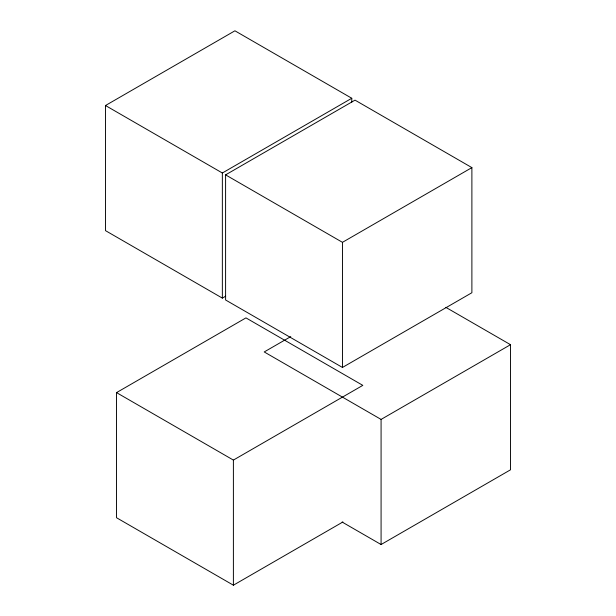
<?xml version="1.0" encoding="UTF-8"?>
<svg xmlns="http://www.w3.org/2000/svg" width="616" height="616" viewBox="0 0 616 616"><rect width="100%" height="100%" fill="white"/><g stroke="black" fill="none" stroke-linecap="round" stroke-linejoin="round"><path stroke-width="0.92" d="M225.672 296.196L222.353 298.113L105.49 230.638L105.49 105.521L234.919 30.8L351.782 98.267L351.782 102.117M105.49 105.521L222.353 172.996L351.782 98.267M225.595 174.867L355.024 100.139L471.887 167.614L471.887 292.731L342.457 367.452L225.595 299.984L225.595 174.867L342.457 242.334L471.887 167.614M116.532 392.615L245.953 317.887L362.816 385.362L233.395 460.083L116.532 392.615L116.532 517.733L233.395 585.2L342.904 521.975M290.767 336.621L264.218 351.944L381.081 419.419L510.51 344.69L510.51 469.808L381.081 544.529L342.126 522.045M445.861 307.369L510.51 344.69M381.081 419.419L381.081 544.529M342.457 242.334L342.457 367.452M233.395 460.083L233.395 585.2M222.353 172.996L222.353 298.113"/></g></svg>
